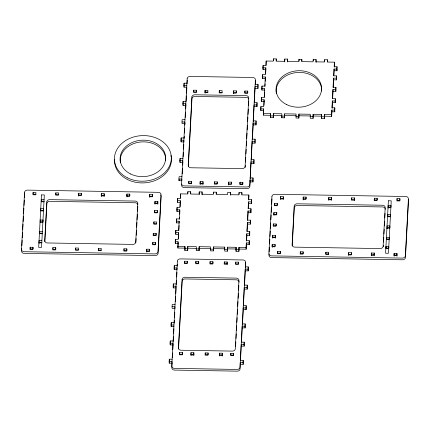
<?xml version="1.0" encoding="UTF-8"?>
<svg xmlns="http://www.w3.org/2000/svg" width="430" height="430" viewBox="0 0 430 430"><rect width="100%" height="100%" fill="white"/><g stroke="black" fill="none" stroke-linecap="round" stroke-linejoin="round"><path stroke-width="0.64" d="M21.726 248.395L21.586 251.077A2.849 2.279 -2.8 0 0 24.306 253.41L155.101 255.613A2.849 2.279 -2.8 0 0 158.068 253.383L161.121 196.359A2.849 2.279 -2.8 0 0 160.562 194.908M21.871 245.713L22.156 240.343M22.301 237.661L22.586 232.297M22.731 229.609L23.021 224.245M23.161 221.563L23.451 216.193M23.591 213.511L23.881 208.142M24.026 205.459L24.311 200.095M24.456 197.408L24.634 194.054A2.849 2.279 -2.8 0 1 24.703 193.64M30.154 247.239L30.03 249.518L32.873 249.567L32.997 247.288L30.154 247.239L30.234 248.943L33.078 248.992L32.997 247.288M33.083 192.495L32.959 194.779L35.803 194.822L35.926 192.543L33.083 192.495L33.164 194.199L36.007 194.247M39.071 243.385L39.049 240.542L41.893 240.585M44.854 241.671L46.891 203.562A2.849 2.279 -2.8 0 1 49.858 201.331L135.165 202.767A2.849 2.279 -2.8 0 1 137.81 204.47M52.901 247.621L52.777 249.905L55.62 249.948L55.744 247.669L52.901 247.621L52.981 249.325L55.825 249.373L55.744 247.669M55.83 192.882L55.706 195.161L58.55 195.209L58.673 192.93L55.83 192.882L55.911 194.586L58.754 194.629M75.648 248.008L75.524 250.287L78.368 250.335L78.491 248.056L75.648 248.008L75.728 249.712L78.572 249.755M78.577 193.263L78.454 195.542L81.297 195.591L81.42 193.312L78.577 193.263L78.599 196.107M98.395 248.389L98.271 250.668L101.114 250.717L101.238 248.438L98.395 248.389L98.481 250.093L101.324 250.142M101.324 193.645L101.2 195.929L104.044 195.978L104.168 193.694L101.324 193.645L101.346 196.488M104.189 196.537L104.168 193.694M123.985 248.82L123.867 251.104L126.71 251.152L126.829 248.868L123.985 248.82L124.071 250.523L126.915 250.572L126.829 248.868M126.915 194.08L126.791 196.359L129.634 196.408L129.758 194.129L126.915 194.08L126.936 196.924M135.88 242.536L136.095 238.526M136.272 235.183L136.525 230.501M136.702 227.158L136.955 222.482M137.095 219.805L137.385 214.457M137.562 211.114L137.815 206.438M146.732 249.206L146.614 251.485L149.457 251.534L149.575 249.255L146.732 249.206L146.754 252.05M149.661 194.462L149.538 196.741L152.387 196.79L152.505 194.51L149.661 194.462L149.683 197.305M152.784 242.455L152.666 244.74L155.51 244.788L155.628 242.504L152.784 242.455L152.87 244.159L155.714 244.208L155.628 242.504M153.274 233.334L153.155 235.613L155.999 235.661L156.117 233.382L153.274 233.334L153.359 235.038L156.203 235.086L156.117 233.382M153.886 221.928L153.763 224.213L156.606 224.261L156.73 221.977L153.886 221.928L153.967 223.632L156.81 223.681M154.494 210.523L154.375 212.807L157.219 212.855L157.337 210.571L154.494 210.523L154.58 212.226L157.423 212.275L157.337 210.571M154.983 201.401L154.859 203.68L157.702 203.729L157.826 201.45L154.983 201.401L155.004 204.245M157.848 204.293L157.826 201.45M224.788 248.25L224.729 247.116L213.355 246.922L213.318 250.91L210.474 250.862L210.512 246.879L199.138 246.686L199.101 250.668L196.257 250.62L196.295 246.637L187.765 246.492L187.727 250.475L184.884 250.427L185.007 248.148L177.896 248.029L178.138 243.466L175.295 243.418L175.214 241.714L175.338 239.435L178.181 239.483L178.547 232.641L175.703 232.592L175.822 230.308L178.665 230.356L179.154 221.235L176.311 221.187L176.434 218.908L179.278 218.956L179.767 209.829L176.924 209.781L177.047 207.502L179.891 207.55L180.256 200.708L177.413 200.659L177.531 198.375L180.374 198.424L180.621 193.865L187.727 193.984L187.851 191.705L190.694 191.748L190.775 193.452M175.295 243.418L175.338 239.435M178.396 238.698L178.627 234.345L175.784 234.296L175.822 230.308M179.24 222.939L176.397 222.891L176.434 218.908M179.708 214.14L179.847 211.533L177.004 211.485L177.047 207.502M180.105 206.766L180.337 202.412L177.493 202.363L177.531 198.375M240.327 364.35L243.17 364.398L243.09 362.694L240.246 362.651L240.085 368.913A2.849 2.279 -2.8 0 1 237.118 371.149L174.564 370.09A2.849 2.279 -2.8 0 1 171.839 367.763L172.086 363.2L169.243 363.151L169.157 361.447L169.28 359.168L172.124 359.217M172.812 349.612L173.059 344.951L170.215 344.908L170.135 343.204L170.253 340.92L173.096 340.969M174.037 326.709L171.194 326.66L171.108 324.956L171.231 322.672L174.075 322.72M172.086 306.708L174.929 306.757L175.015 308.46L172.172 308.412L172.086 306.708L172.21 304.424L175.053 304.472M176.112 287.928L173.268 287.885L173.182 286.181L173.306 283.897L176.15 283.945M177.085 269.685L174.241 269.637L174.161 267.933L174.284 265.649L177.128 265.697M178.95 178.977L181.793 179.025L181.879 180.729L179.036 180.681L178.95 178.977L179.073 176.692L181.917 176.741M182.712 165.142L182.852 162.481L180.009 162.432L179.928 160.729L180.052 158.45L182.895 158.493M183.954 141.954L181.111 141.905L181.025 140.201L181.148 137.917L183.992 137.965M184.857 125.033L184.927 123.706L182.083 123.657L182.003 121.953L182.126 119.669L184.97 119.717M185.728 108.785L185.905 105.457L183.062 105.409L182.976 103.705L183.099 101.426L185.943 101.475M186.883 87.209L184.04 87.161L183.954 85.457L184.078 83.178L186.921 83.227M169.243 363.151L169.302 362.012M170.215 344.908L170.253 340.92M171.194 326.66L171.231 322.672M173.268 287.885L173.306 283.897M174.241 269.637L174.284 265.649M179.036 180.681L179.095 179.541M180.009 162.432L180.052 158.45M181.111 141.905L181.148 137.917M183.062 105.409L183.099 101.426M184.04 87.161L184.078 83.178M177.896 248.029L178.058 241.762L175.214 241.714M178.821 230.759L179.1 225.546M179.428 219.354L179.536 217.397M180.562 198.176L180.621 193.865M172.382 357.593L172.634 352.939M173.252 341.345L173.505 336.685M173.682 333.358L173.93 328.703M174.231 323.097L174.37 320.436M174.516 317.77L174.8 312.449M175.381 301.618L175.66 296.404M175.795 293.798L176.074 288.584M176.305 284.321L176.52 280.328M176.698 277.001L176.945 272.346M177.278 266.1L177.386 264.144M181.702 183.986L181.632 185.287A2.849 2.279 -2.8 0 0 184.357 187.62L246.911 188.673A2.849 2.279 -2.8 0 0 249.878 186.443L250.212 180.17M182.25 173.79L182.535 168.469M183.153 156.939L183.395 152.376M183.567 149.119L183.814 144.561M184.148 138.342L184.255 136.342M184.432 133.015L184.68 128.36M185.266 117.433L185.55 112.112M186.136 101.179L186.416 95.858M186.561 93.197L186.846 87.876M187.072 83.624L187.249 80.367A2.849 2.279 -2.8 0 1 187.27 80.163M178.541 348.94L182.164 281.182A2.849 2.279 -2.8 0 1 185.131 278.952L236.312 279.812A2.849 2.279 -2.8 0 1 239.032 282.144M188.335 166.469L191.957 98.712A2.849 2.279 -2.8 0 1 194.924 96.476L246.105 97.341A2.849 2.279 -2.8 0 1 248.75 99.04M184.884 250.427L184.922 246.444L177.816 246.325M179.627 352.492L179.509 354.777L182.352 354.825L182.471 352.541L179.627 352.492L179.713 354.196L182.556 354.245M184.481 261.257L184.357 263.536L187.2 263.585L187.324 261.306L184.481 261.257L184.561 262.961L187.405 263.01M188.781 181.422L188.657 183.707L191.5 183.755L191.624 181.471L188.781 181.422L188.867 183.126L191.71 183.175L191.624 181.471M193.694 90.187L193.57 92.466L196.413 92.514L196.537 90.235L193.694 90.187L193.779 91.891L196.623 91.939L196.537 90.235M187.727 250.475L187.765 246.492M190.694 191.748L190.571 194.032L199.101 194.177L199.224 191.893L202.068 191.941L202.089 194.785M199.246 194.736L199.224 191.893M195.854 261.451L195.731 263.73L198.574 263.778L198.698 261.494L195.854 261.451L195.935 263.155L198.778 263.198L198.698 261.494M191.001 352.686L190.882 354.965L193.726 355.013L193.844 352.734L191.001 352.686L191.027 355.529M200.154 181.616L200.031 183.895L202.874 183.943L202.998 181.664L200.154 181.616L200.176 184.459M205.067 90.381L204.943 92.66L207.787 92.708L207.91 90.429L205.067 90.381L205.088 93.224M199.101 250.668L199.138 246.686M202.068 191.941L201.944 194.226L213.318 194.414L213.441 192.135L216.285 192.183L216.371 193.887M193.871 355.578L193.844 352.734M203.019 184.508L202.998 181.664M205.223 352.928L205.099 355.207L207.943 355.255L208.066 352.976L205.223 352.928L205.303 354.632L208.147 354.68L208.066 352.976M210.071 261.687L209.947 263.972L212.791 264.015L212.915 261.736L210.071 261.687L210.152 263.391L212.995 263.44L212.915 261.736M214.371 181.858L214.253 184.137L217.096 184.185L217.214 181.906L214.371 181.858L214.457 183.562L217.3 183.61L217.214 181.906M219.284 90.617L219.166 92.901L222.009 92.95L222.127 90.665L219.284 90.617L219.37 92.321L222.213 92.369M213.318 250.91L213.355 246.922M216.285 192.183L216.161 194.462L227.534 194.656L227.658 192.377L230.501 192.42L230.523 195.268M239.032 249.061L246.137 249.18L246.057 247.476L238.946 247.357L238.908 251.34L236.065 251.292L236.102 247.309L227.572 247.164L227.534 251.147L224.691 251.099L224.729 247.116M219.44 353.164L219.316 355.449L222.159 355.497L222.283 353.213L219.44 353.164L219.461 356.008M224.288 261.929L224.164 264.208L227.008 264.256L227.131 261.977L224.288 261.929L224.369 263.633L227.212 263.681L227.153 264.821M228.588 182.094L228.47 184.379L231.313 184.427L231.431 182.143L228.588 182.094L228.609 184.938M233.501 90.859L233.382 93.138L236.226 93.186L236.344 90.907L233.501 90.859L233.522 93.702M227.534 251.147L227.572 247.164M230.501 192.42L230.378 194.704L238.913 194.849L239.032 192.565L241.875 192.613L241.961 194.317M222.305 356.056L222.283 353.213M236.065 251.292L236.102 247.309M230.813 353.358L230.69 355.637L233.533 355.685L233.657 353.406L230.813 353.358L230.894 355.062L233.737 355.11M235.661 262.123L235.538 264.402L238.381 264.45L238.505 262.166L235.661 262.123L235.742 263.821L238.585 263.87L238.505 262.166M239.962 182.288L239.843 184.567L242.687 184.615L242.805 182.336L239.962 182.288L240.048 183.992L242.891 184.04L242.805 182.336M244.874 91.052L244.756 93.331L247.599 93.38L247.718 91.101L244.874 91.052L244.96 92.756L247.804 92.805L247.718 91.101M238.908 251.34L238.946 247.357M241.875 192.613L241.757 194.892L248.862 195.016L248.771 199.977M235.586 346.548L235.839 341.85M236.016 338.496L236.269 333.798M236.452 330.444L236.699 325.746M236.882 322.392L237.129 317.7M237.312 314.346L237.564 309.648M237.742 306.294L237.994 301.597M238.172 298.243L238.424 293.55M238.602 290.191L238.854 285.498M245.202 167.426L245.31 165.416M245.487 162.062L245.74 157.364M245.922 154.01L246.17 149.312M246.352 145.958L246.6 141.26M246.745 138.578L247.035 133.214M247.212 129.86L247.465 125.162M247.642 121.808L247.895 117.11M248.035 114.428L248.325 109.059M248.502 105.705L248.755 101.012M246.057 247.476L246.299 242.912L249.142 242.961L249.228 244.665L246.385 244.616L246.299 242.912M246.788 233.791L246.874 235.495L249.717 235.543L249.631 233.839L246.788 233.791L246.422 240.633L249.266 240.682L249.228 244.665M247.4 222.385L247.481 224.089L250.325 224.137L250.244 222.434L247.4 222.385L246.911 231.512L249.755 231.555L249.717 235.543M248.008 210.979L248.094 212.683L250.937 212.732L250.851 211.028L248.008 210.979L247.519 220.106L250.362 220.155L250.325 224.137M248.497 201.858L248.578 203.562L251.421 203.61L251.34 201.906L248.497 201.858L248.131 208.7L250.975 208.749L250.937 212.732M248.862 195.016L248.621 199.579L251.464 199.622L251.421 203.61M246.137 249.18L246.385 244.616M246.573 241.09L246.874 235.495M247.1 231.259L247.481 224.089M247.675 220.504L248.094 212.683M248.314 208.539L248.578 203.562M240.52 360.743L241.219 344.403L244.063 344.452L244.149 346.155L241.305 346.107M241.499 342.495L242.197 326.155L245.041 326.203L245.121 327.907L242.278 327.859M242.472 324.247L243.348 307.901M243.45 306.026L244.272 287.38L247.116 287.428L247.196 289.132L244.353 289.084M244.546 285.472L245.245 269.132L248.088 269.18L248.174 270.884L245.331 270.835M245.519 267.25L245.697 263.993A2.849 2.279 -2.8 0 0 245.299 262.735M250.314 178.267L251.012 161.927L253.856 161.976L253.942 163.679L251.099 163.631M251.287 160.046L252.114 141.4L254.958 141.448L255.038 143.152L252.195 143.104M252.388 139.492L253.232 123.716M253.367 121.244L254.065 104.904L256.909 104.952L256.989 106.656L254.146 106.608M254.34 102.996L255.038 86.656L257.882 86.704L257.968 88.408L255.124 88.36M255.318 84.774L255.49 81.517A2.849 2.279 -2.8 0 0 255.226 80.464M249.142 242.961L249.266 240.682M249.631 233.839L249.755 231.555M250.244 222.434L250.362 220.155M250.851 211.028L250.975 208.749M251.34 201.906L251.464 199.622M243.09 362.694L243.208 360.415L240.365 360.367M244.063 344.452L244.186 342.167L241.343 342.119M245.041 326.203L245.159 323.919L242.316 323.871M246.014 307.955L243.17 307.907L243.256 309.611L246.1 309.659L246.137 305.671L243.294 305.628M247.116 287.428L247.234 285.144L244.391 285.095M248.088 269.18L248.212 266.896L245.369 266.847M252.883 180.224L250.04 180.175L250.12 181.879L252.964 181.928L253.001 177.939L250.158 177.896M253.856 161.976L253.979 159.697L251.136 159.648M254.958 141.448L255.076 139.164L252.233 139.116M255.931 123.2L253.087 123.152L253.173 124.856L256.017 124.904L256.054 120.916L253.211 120.873M256.909 104.952L257.032 102.673L254.184 102.625M257.882 86.704L258.005 84.425L255.162 84.377M243.17 364.398L243.208 360.415M244.149 346.155L244.186 342.167M245.121 327.907L245.159 323.919M246.1 309.659L246.137 305.671M247.196 289.132L247.234 285.144M248.174 270.884L248.212 266.896M252.964 181.928L253.001 177.939M253.942 163.679L253.979 159.697M255.038 143.152L255.076 139.164M256.017 124.904L256.054 120.916M256.989 106.656L257.032 102.673M257.968 88.408L258.005 84.425M324.575 116.207L331.68 116.331L331.6 114.627L324.489 114.509L324.451 118.492L321.608 118.444L321.645 114.461L313.115 114.316L313.078 118.298L310.234 118.25L310.272 114.267L298.898 114.074L298.861 118.062L296.017 118.013L296.055 114.025L284.681 113.837L284.644 117.82L281.8 117.772L281.838 113.789L273.308 113.644L273.27 117.626L270.427 117.578L270.545 115.299L263.44 115.181L263.681 110.618L260.838 110.569L260.757 108.865L260.876 106.586L263.719 106.635L264.084 99.792L261.241 99.744L261.365 97.459L264.208 97.508L264.697 88.386L261.854 88.338L261.977 86.054L264.821 86.102L265.305 76.981L262.461 76.932L262.585 74.653L265.428 74.702L265.794 67.854L262.95 67.811L263.074 65.527L265.917 65.575L266.159 61.012L273.27 61.135L273.394 58.851L276.237 58.899L276.318 60.603M260.838 110.569L260.897 109.43M263.972 105.226L264.171 101.491L261.327 101.448L261.365 97.459M264.778 90.09L261.934 90.042L261.977 86.054M265.251 81.291L265.391 78.685L262.547 78.636L262.606 77.497M265.681 73.294L265.88 69.558L263.036 69.509L263.074 65.527M263.44 115.181L263.601 108.914L260.757 108.865M264.396 97.255L264.676 92.041M264.971 86.505L265.111 83.898M266.106 65.322L266.159 61.012M270.427 117.578L270.465 113.595L263.353 113.477M273.27 117.626L273.308 113.644M276.237 58.899L276.114 61.184L284.644 61.323L284.767 59.044L287.611 59.093L287.632 61.936M269.035 253.91L268.965 255.253A2.849 2.279 -2.8 0 0 271.685 257.581L402.485 259.79A2.849 2.279 -2.8 0 0 405.447 257.554L408.5 200.53A2.849 2.279 -2.8 0 0 408.237 199.477M269.142 251.899L269.395 247.202M269.572 243.848L269.825 239.15M269.97 236.468L270.255 231.103M270.4 228.416L270.685 223.052M270.868 219.698L271.115 215M271.26 212.318L271.55 206.948M271.69 204.266L271.98 198.902M272.212 244.471L272.088 246.755L274.931 246.804L275.055 244.519L272.212 244.471L272.233 247.314M272.701 235.35L272.577 237.629L275.42 237.677L275.544 235.398L272.701 235.35L272.722 238.193M273.308 223.944L273.19 226.223L276.033 226.271L276.151 223.992L273.308 223.944L273.394 225.648L276.237 225.696L276.151 223.992M273.921 212.538L273.797 214.823L276.64 214.871L276.764 212.587L273.921 212.538L273.942 215.382M274.41 203.417L274.286 205.696L277.13 205.744L277.253 203.465L274.41 203.417L274.49 205.121L277.334 205.169L277.253 203.465M281.8 117.772L281.86 116.632M284.789 61.888L284.767 59.044M275.565 238.242L275.544 235.398M284.644 117.82L284.681 113.837M287.611 59.093L287.487 61.372L298.861 61.565L298.984 59.286L301.828 59.335L301.908 61.038M277.533 251.41L277.409 253.695L280.252 253.743L280.376 251.459L277.533 251.41L277.613 253.114L280.462 253.162L280.376 251.459M280.462 196.671L280.338 198.95L283.182 198.999L283.305 196.72L280.462 196.671L280.484 199.515M283.327 199.563L283.305 196.72M298.861 118.062L298.898 114.074M301.828 59.335L301.704 61.614L313.078 61.807L313.201 59.523L316.045 59.571L316.066 62.414M292.233 245.842L294.276 207.738A2.849 2.279 -2.8 0 1 297.238 205.502L382.544 206.943A2.849 2.279 -2.8 0 1 385.264 209.27M300.28 251.797L300.156 254.076L303 254.125L303.123 251.846L300.28 251.797L300.366 253.501L303.209 253.544L303.123 251.846M303.209 197.053L303.085 199.332L305.929 199.38L306.052 197.101L303.209 197.053L303.231 199.896M313.078 118.298L313.115 114.316M316.045 59.571L315.921 61.855L324.451 61.995L324.575 59.716L327.418 59.765L327.499 61.468M321.608 118.444L321.645 114.461M324.451 118.492L324.489 114.509M327.418 59.765L327.294 62.044L334.406 62.167L334.314 67.128M331.6 114.627L331.842 110.064L334.685 110.112L334.771 111.816L331.928 111.768L331.842 110.064M332.331 100.942L332.411 102.646L335.255 102.695L335.174 100.991L332.331 100.942L331.965 107.785L334.809 107.833L334.771 111.816M332.938 89.537L333.024 91.241L335.868 91.289L335.782 89.585L332.938 89.537L332.454 98.658L335.298 98.706L335.255 102.695M333.551 78.131L333.632 79.835L336.475 79.883L336.394 78.179L333.551 78.131L333.062 87.258L335.905 87.301L335.868 91.289M334.04 69.01L334.121 70.713L336.964 70.762L336.883 69.058L334.04 69.01L333.675 75.852L336.518 75.9L336.475 79.883M334.406 62.167L334.158 66.725L337.002 66.774L336.964 70.762M331.68 116.331L331.928 111.768M332.116 108.242L332.411 102.646M332.637 98.411L333.024 91.241M333.212 87.656L333.632 79.835M333.857 75.685L334.121 70.713M325.87 252.227L325.752 254.506L328.595 254.555L328.713 252.276L325.87 252.227L325.956 253.931L328.8 253.979M328.8 197.483L328.676 199.767L331.519 199.816L331.643 197.531L328.8 197.483L328.821 200.326M334.685 110.112L334.809 107.833M335.174 100.991L335.298 98.706M335.782 89.585L335.905 87.301M336.394 78.179L336.518 75.9M336.883 69.058L337.002 66.774M331.664 200.375L331.643 197.531M348.617 252.609L348.499 254.893L351.342 254.942L351.46 252.657L348.617 252.609L348.644 255.452M351.546 197.87L351.428 200.149L354.272 200.197L354.39 197.918L351.546 197.87L351.632 199.574L354.476 199.622L354.411 200.762M371.364 252.996L371.246 255.275L374.089 255.323L374.207 253.044L371.364 252.996L371.391 255.839M374.293 198.251L374.175 200.53L377.019 200.579L377.137 198.3L374.293 198.251L374.379 199.955L377.223 200.004L377.137 198.3M374.234 255.888L374.207 253.044M383.259 246.712L383.334 245.374M383.512 242.031L383.764 237.349M383.942 234.006L384.189 229.33M384.372 225.986L384.619 221.305M384.802 217.962L385.049 213.28M386.033 248.094L385.952 246.39L388.795 246.438L388.876 248.142L386.033 248.094L386.102 246.852M387.07 228.706L387.048 225.863L389.892 225.911L389.972 227.615L387.129 227.567M387.742 216.161L387.656 214.457L390.499 214.505L390.585 216.209L387.742 216.161L387.844 214.296M388.166 208.179L388.145 205.336L390.988 205.384L391.074 207.088L388.231 207.04M394.116 253.377L393.993 255.656L396.836 255.705L396.96 253.426L394.116 253.377L394.138 256.221M397.04 198.633L396.922 200.917L399.766 200.966L399.884 198.681L397.04 198.633L397.127 200.337L399.97 200.385L399.884 198.681M396.981 256.269L396.96 253.426M183.954 85.457L186.797 85.505M205.153 92.084L207.996 92.133M233.587 92.563L236.43 92.611M182.976 103.705L185.819 103.754L185.905 105.457M273.389 115.347L281.919 115.493M284.762 115.541L296.136 115.729M298.979 115.778L310.352 115.971M313.201 116.019L321.731 116.165M270.341 115.874L273.184 115.923M281.714 116.068L284.558 116.116M295.931 116.31L298.775 116.358M310.148 116.546L312.992 116.594M321.522 116.74L324.365 116.788M182.003 121.953L184.846 122.002L184.927 123.706M181.025 140.201L183.868 140.25L183.927 141.384M179.928 160.729L182.772 160.777L182.852 162.481M200.24 183.32L203.084 183.368M228.674 183.798L231.517 183.846L231.431 182.143M78.658 194.967L81.501 195.016M101.405 195.349L104.248 195.397M127.001 195.784L129.844 195.833L129.758 194.129M149.748 196.166L152.591 196.214M280.543 198.375L283.386 198.418M303.29 198.757L306.133 198.805L306.052 197.101M328.885 199.187L331.729 199.235M44.091 199.531L41.248 199.482L41.328 201.186L44.172 201.235M155.069 203.105L157.912 203.153M41.124 201.761L43.967 201.81M388.027 207.615L390.87 207.663M43.683 210.356L40.839 210.308L40.759 208.604L43.602 208.652L43.656 209.792M274.001 214.242L276.845 214.291M40.635 210.888L43.478 210.936M387.537 216.742L390.381 216.79M40.028 222.294L42.871 222.342M386.925 228.142L389.768 228.19M42.382 231.464L39.538 231.415L39.619 233.119L42.462 233.167M272.781 237.054L275.625 237.102M39.415 233.694L42.258 233.743M386.317 239.548L389.161 239.596M39.13 242.24L41.973 242.289M272.298 246.175L275.141 246.223L275.055 244.519M38.926 242.821L41.769 242.869M385.828 248.674L388.672 248.723M187.851 248.196L196.381 248.341M199.224 248.389L210.598 248.578M213.441 248.626L224.815 248.82M227.658 248.868L236.188 249.013M184.798 248.728L187.641 248.771M196.171 248.916L199.015 248.965M210.394 249.158L213.237 249.206M224.611 249.395L227.454 249.443M235.984 249.588L238.827 249.636M146.818 250.91L149.661 250.959L149.575 249.255M348.703 254.313L351.546 254.361M371.45 254.7L374.293 254.748M394.197 255.081L397.04 255.13M174.161 267.933L177.004 267.981L177.058 269.115M173.182 286.181L176.026 286.229L176.085 287.364M171.108 324.956L173.951 325.005M170.135 343.204L172.978 343.248L173.059 344.951M191.087 354.39L193.93 354.438M219.52 354.868L222.364 354.917M169.157 361.447L172 361.496L172.086 363.2M354.39 197.918L354.476 199.622M351.46 252.657L351.52 253.797M324.575 59.716L324.655 61.42M313.201 59.523L313.255 60.662M298.984 59.286L299.065 60.99M273.394 58.851L273.475 60.555M276.764 212.587L276.818 213.721M270.465 113.595L270.545 115.299M265.794 67.854L265.88 69.558M265.305 76.981L265.391 78.685M262.95 67.811L263.036 69.509M264.084 99.792L264.171 101.491M262.585 74.653L262.671 76.357M262.461 76.932L262.547 78.636M263.601 108.914L263.681 110.618M261.854 88.338L261.934 90.042M261.241 99.744L261.327 101.448M260.876 106.586L260.962 108.29M236.344 90.907L236.403 92.041M239.032 192.565L239.118 194.269M233.657 353.406L233.71 354.54M227.131 261.977L227.212 263.681M213.441 192.135L213.495 193.269M187.851 191.705L187.931 193.409M187.324 261.306L187.378 262.44M184.922 246.444L185.007 248.148M180.256 200.708L180.337 202.412M179.767 209.829L179.847 211.533M179.154 221.235L179.213 222.369M177.413 200.659L177.493 202.363M178.547 232.641L178.627 234.345M176.924 209.781L177.004 211.485M178.058 241.762L178.138 243.466M176.311 221.187L176.397 222.891M182.471 352.541L182.53 353.68M175.703 232.592L175.784 234.296M169.28 359.168L169.361 360.872M152.505 194.51L152.564 195.645M81.42 193.312L81.474 194.446M170.92 155.354A28.471 22.801 -2.8 0 1 145.023 182.82A28.471 22.801 -2.8 0 1 114.531 159.627M120.33 162.486A22.779 18.237 -2.8 0 1 142.206 141.878A22.779 18.237 -2.8 0 1 165.711 160.487M276.356 93.606A22.779 18.237 -2.8 0 1 297.796 72.46A22.779 18.237 -2.8 0 1 321.651 91.047M24.553 192.35L21.5 249.373A2.849 2.279 -2.8 0 0 24.22 251.706L155.02 253.91A2.849 2.279 -2.8 0 0 157.987 251.679L161.035 194.656A2.849 2.279 -2.8 0 0 158.315 192.323L27.515 190.119A2.849 2.279 -2.8 0 0 24.553 192.35M41.49 194.919L38.684 247.384L41.527 247.433L44.333 194.967L41.49 194.919M46.811 201.858L44.736 240.633A2.849 2.279 -2.8 0 0 47.456 242.966L132.762 244.401A2.849 2.279 -2.8 0 0 135.724 242.171L137.799 203.395A2.849 2.279 -2.8 0 0 135.079 201.068L49.778 199.627A2.849 2.279 -2.8 0 0 46.811 201.858M177.37 261.139L171.758 366.059A2.849 2.279 -2.8 0 0 174.478 368.386L237.032 369.445A2.849 2.279 -2.8 0 0 239.999 367.209L245.611 262.289A2.849 2.279 -2.8 0 0 242.891 259.957L180.337 258.903A2.849 2.279 -2.8 0 0 177.37 261.139M187.163 78.663L181.551 183.583A2.849 2.279 -2.8 0 0 184.271 185.916L246.825 186.969A2.849 2.279 -2.8 0 0 249.792 184.739L255.409 79.813A2.849 2.279 -2.8 0 0 252.684 77.486L190.13 76.427A2.849 2.279 -2.8 0 0 187.163 78.663M182.078 279.478L178.418 347.908A2.849 2.279 -2.8 0 0 181.143 350.235L232.324 351.1A2.849 2.279 -2.8 0 0 235.291 348.87L238.951 280.441A2.849 2.279 -2.8 0 0 236.226 278.108L185.045 277.248A2.849 2.279 -2.8 0 0 182.078 279.478M191.877 97.008L188.216 165.432A2.849 2.279 -2.8 0 0 190.936 167.764L242.117 168.625A2.849 2.279 -2.8 0 0 245.084 166.394L248.744 97.965A2.849 2.279 -2.8 0 0 246.025 95.637L194.838 94.772A2.849 2.279 -2.8 0 0 191.877 97.008M271.932 196.526L268.879 253.549A2.849 2.279 -2.8 0 0 271.604 255.877L402.399 258.086A2.849 2.279 -2.8 0 0 405.366 255.85L408.414 198.827A2.849 2.279 -2.8 0 0 405.694 196.499L274.899 194.29A2.849 2.279 -2.8 0 0 271.932 196.526M294.19 206.034L292.115 244.81A2.849 2.279 -2.8 0 0 294.835 247.137L380.142 248.578A2.849 2.279 -2.8 0 0 383.108 246.342L385.183 207.566A2.849 2.279 -2.8 0 0 382.458 205.239L297.157 203.799A2.849 2.279 -2.8 0 0 294.19 206.034M388.392 200.772L385.586 253.232L388.43 253.281L391.236 200.821L388.392 200.772M42.989 220.058L40.146 220.009L40.232 221.713L43.075 221.762L42.989 220.058M389.279 237.317L386.436 237.269L386.522 238.972L389.365 239.021L389.279 237.317M127.608 177.912A28.471 22.801 -2.8 0 0 171.312 158.88A28.471 22.801 -2.8 0 0 129.72 138.406A28.471 22.801 -2.8 0 0 127.608 177.912M130.661 174.01A22.779 18.237 -2.8 0 0 165.625 158.783A22.779 18.237 -2.8 0 0 132.349 142.405A22.779 18.237 -2.8 0 0 130.661 174.01M286.6 104.571A22.779 18.237 -2.8 0 0 321.565 89.343A22.779 18.237 -2.8 0 0 288.288 72.966A22.779 18.237 -2.8 0 0 286.6 104.571"/></g></svg>
